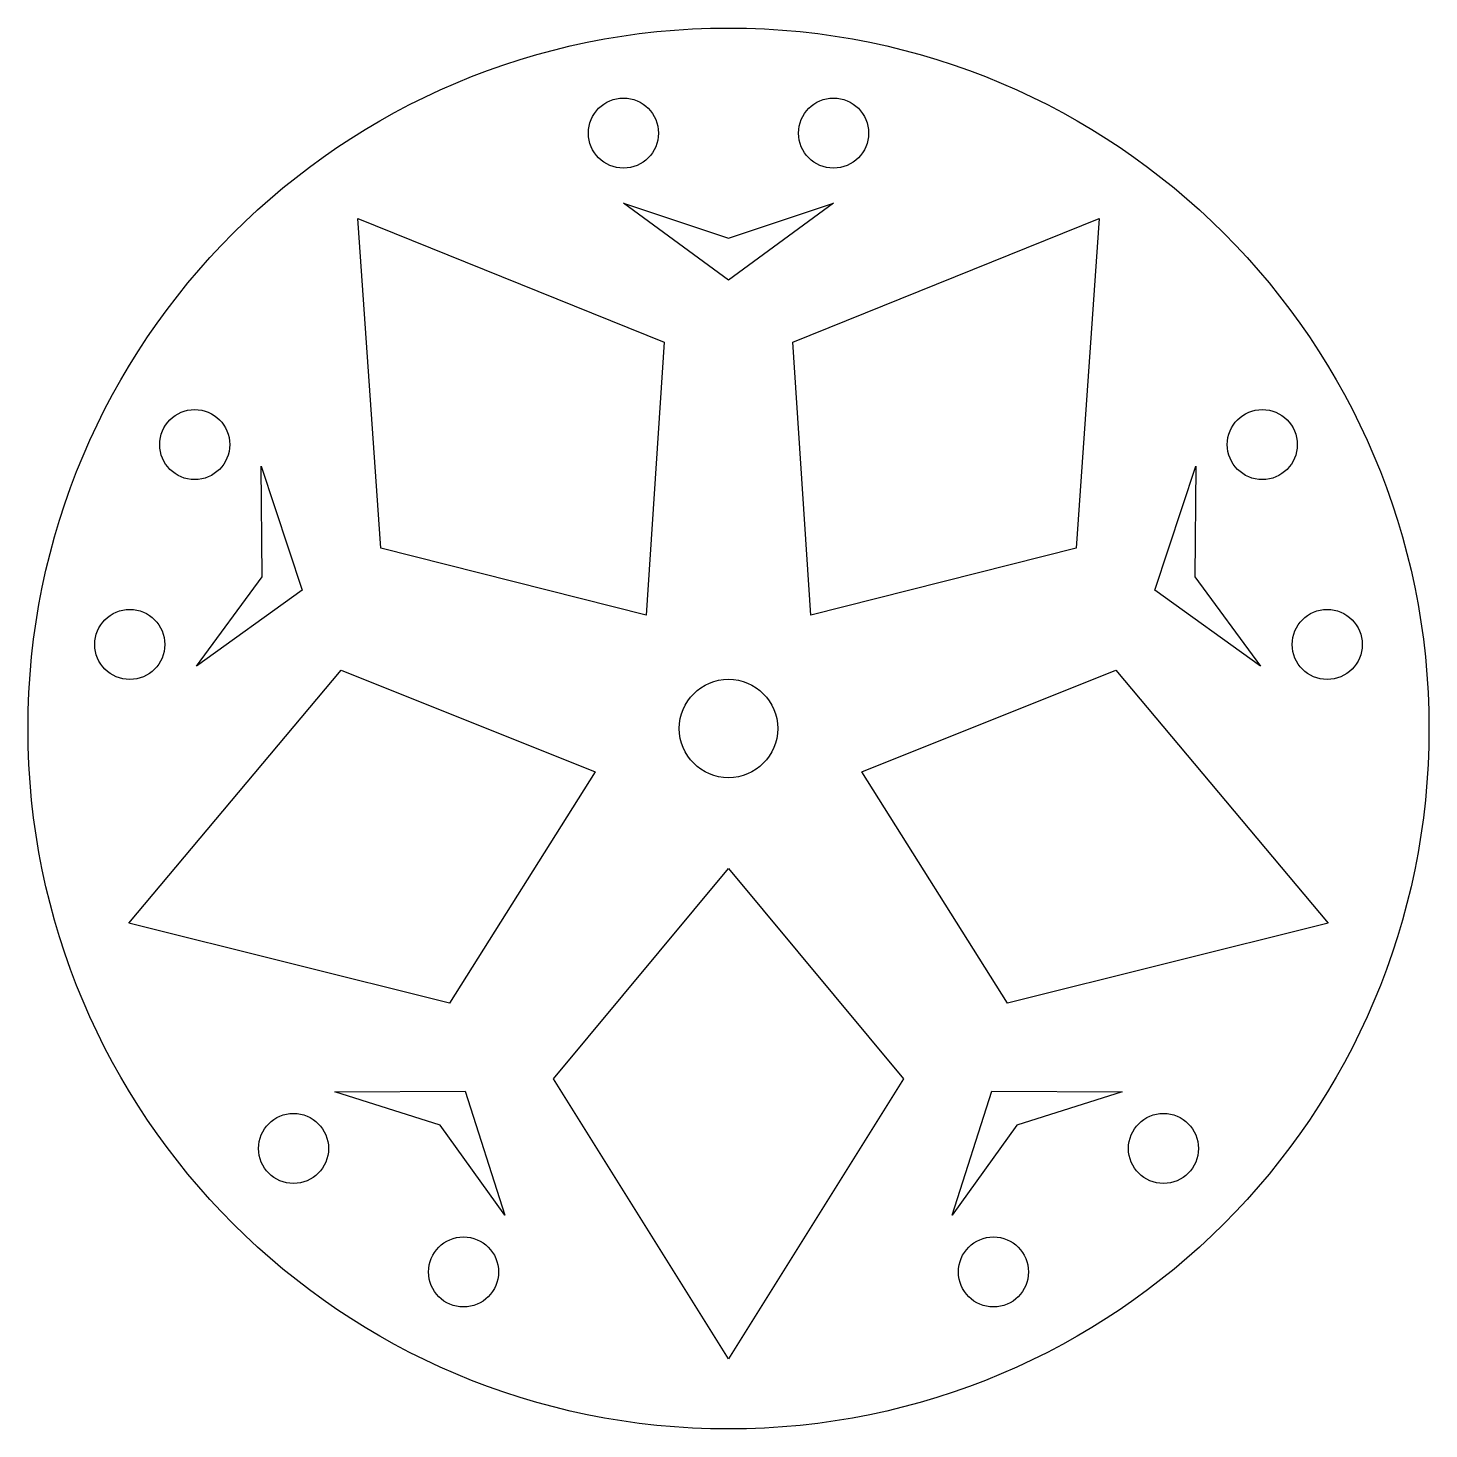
# Model space of a CAD drawing. Header units: millimetres. Extents: x -20 to 20, y -20 to 20.
import ezdxf

# ---------------------------------------------------------------- set-up
doc = ezdxf.new("R2010")
doc.units = ezdxf.units.MM
doc.layers.get('0').update_dxf_attribs({"linetype": 'CONTINUOUS'})

msp = doc.modelspace()

# ---------------------------------------------------------------- linework, layer by layer
for points in [[(3, 15), (0, 12.796), (-3, 15), (0, 14)], [(-9.923, 5.151), (-10.58, 14.562), (-1.833, 11.029), (-2.351, 3.236)], [(1.833, 11.029), (10.58, 14.562), (9.923, 5.151), (2.351, 3.236)], [(-12.169, 3.954), (-15.193, 1.782), (-13.315, 4.326), (-13.339, 7.488)], [(12.169, 3.954), (13.339, 7.488), (13.315, 4.326), (15.193, 1.782)], [(-7.965, -7.845), (-17.119, -5.562), (-11.056, 1.665), (-3.804, -1.236)], [(11.056, 1.665), (17.119, -5.562), (7.965, -7.845), (3.804, -1.236)], [(5, -10), (0, -18), (-5, -10), (0, -4)], [(-7.521, -10.352), (-6.39, -13.899), (-8.229, -11.326), (-11.244, -10.372)], [(7.521, -10.352), (11.244, -10.372), (8.229, -11.326), (6.39, -13.899)]]:
    msp.add_lwpolyline(points, close=True)
for centre, radius in [((0, 0), 20), ((-3, 17), 1), ((3, 17), 1), ((-15.241, 8.106), 1), ((15.241, 8.106), 1), ((-17.095, 2.4), 1), ((17.095, 2.4), 1), ((0, 0), 1.405), ((-12.419, -11.99), 1), ((12.419, -11.99), 1), ((-7.565, -15.517), 1), ((7.565, -15.517), 1)]:
    msp.add_circle(centre, radius)

doc.saveas('drawing.dxf')
